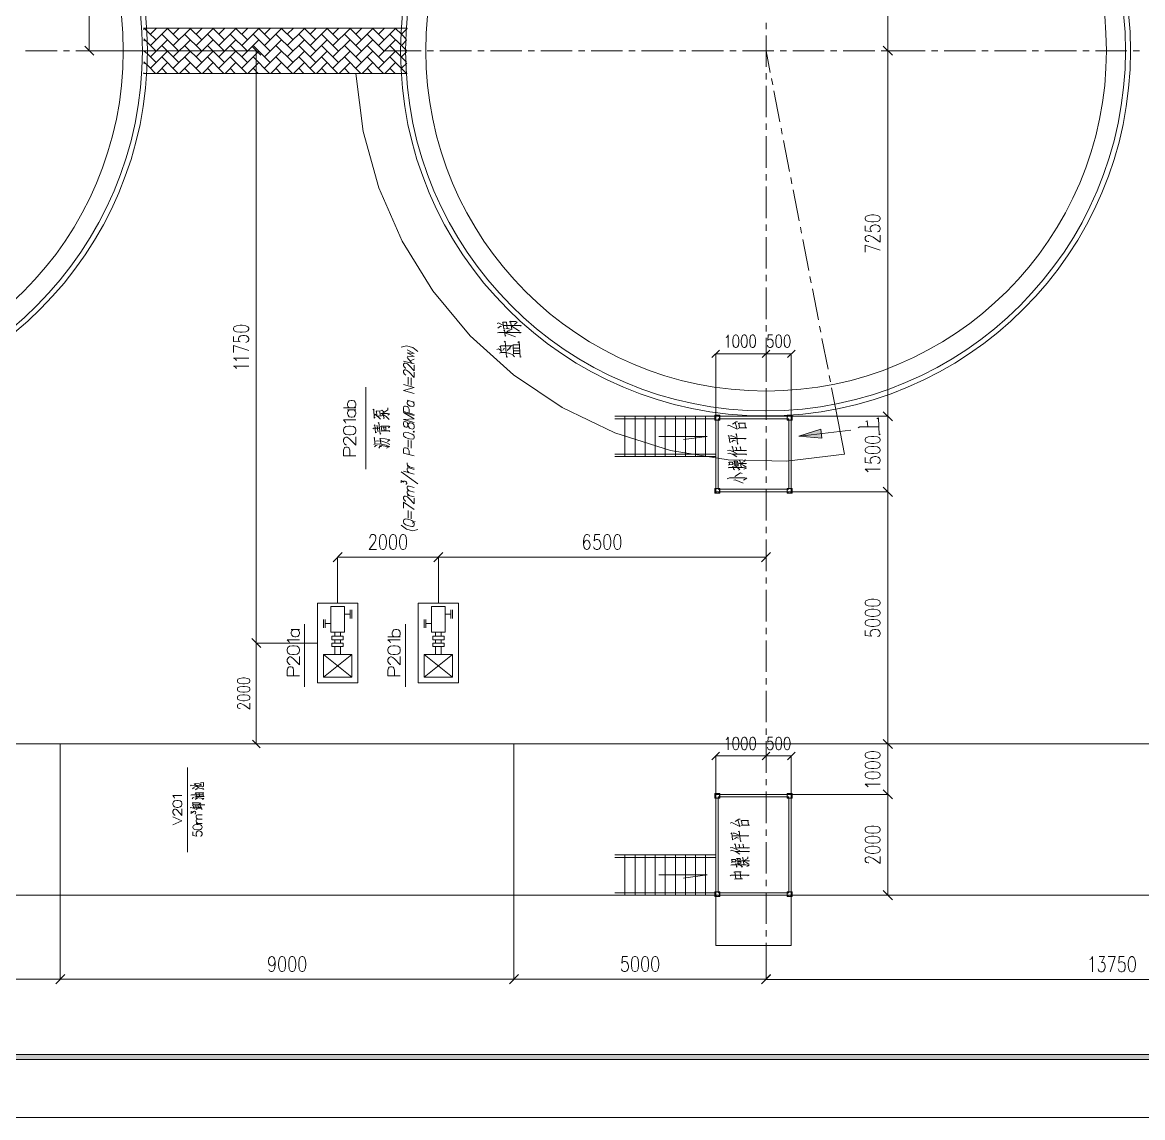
# Model space of a CAD drawing. Header units: millimetres. Extents: x 803 to 707111, y 130 to 2706464.
# Drawn here: x 662062 to 684279, y 2635190 to 2656912 of the extents above; entities that cross this region are included whole.
import ezdxf

# ---------------------------------------------------------------- set-up
doc = ezdxf.new("R2010")
doc.units = ezdxf.units.MM

msp = doc.modelspace()

# ---------------------------------------------------------------- hatches: boundary and pattern name
h = msp.add_hatch(color=0)
h.dxf.hatch_style = 2
h.paths.add_polyline_path([(677462, 2648707), (677899, 2648844), (677919, 2648666)])
h = msp.add_hatch(color=0)
h.dxf.hatch_style = 2
h.paths.add_polyline_path([(609149, 2636340), (609249, 2636440), (705861, 2636440), (705961, 2636340)])

# ---------------------------------------------------------------- linework, layer by layer
at = {"color": 0, "lineweight": 0}
for points in [[(707111, 2635190), (707111, 2706464), (606199, 2706464), (606199, 2635190)], [(678777, 2653015), (678791, 2652985), (678834, 2652965), (678905, 2652955), (678948, 2652955), (679020, 2652965), (679062, 2652985), (679077, 2653015), (679077, 2653035), (679062, 2653065), (679020, 2653085), (678948, 2653095), (678905, 2653095), (678834, 2653085), (678791, 2653065), (678777, 2653035)], [(666250, 2650825), (666264, 2650795), (666307, 2650775), (666378, 2650765), (666421, 2650765), (666493, 2650775), (666536, 2650795), (666550, 2650825), (666550, 2650846), (666536, 2650875), (666493, 2650895), (666421, 2650905), (666378, 2650905), (666307, 2650895), (666264, 2650875), (666250, 2650846)], [(676204, 2650713), (676178, 2650701), (676162, 2650665), (676153, 2650606), (676153, 2650570), (676162, 2650511), (676178, 2650475), (676204, 2650463), (676220, 2650463), (676245, 2650475), (676262, 2650511), (676270, 2650570), (676270, 2650606), (676262, 2650665), (676245, 2650701), (676220, 2650713)], [(676370, 2650713), (676345, 2650701), (676328, 2650665), (676320, 2650606), (676320, 2650570), (676328, 2650511), (676345, 2650475), (676370, 2650463), (676387, 2650463), (676412, 2650475), (676428, 2650511), (676437, 2650570), (676437, 2650606), (676428, 2650665), (676412, 2650701), (676387, 2650713)], [(676537, 2650713), (676512, 2650701), (676495, 2650665), (676487, 2650606), (676487, 2650570), (676495, 2650511), (676512, 2650475), (676537, 2650463), (676553, 2650463), (676578, 2650475), (676595, 2650511), (676603, 2650570), (676603, 2650606), (676595, 2650665), (676578, 2650701), (676553, 2650713)], [(677053, 2650713), (677028, 2650701), (677012, 2650665), (677003, 2650606), (677003, 2650570), (677012, 2650511), (677028, 2650475), (677053, 2650463), (677070, 2650463), (677095, 2650475), (677112, 2650511), (677120, 2650570), (677120, 2650606), (677112, 2650665), (677095, 2650701), (677070, 2650713)], [(677220, 2650713), (677195, 2650701), (677178, 2650665), (677170, 2650606), (677170, 2650570), (677178, 2650511), (677195, 2650475), (677220, 2650463), (677237, 2650463), (677261, 2650475), (677278, 2650511), (677287, 2650570), (677287, 2650606), (677278, 2650665), (677261, 2650701), (677237, 2650713)], [(669793, 2648847), (669814, 2648848), (669824, 2648857), (669835, 2648879), (669835, 2648910), (669824, 2648938), (669814, 2648953), (669793, 2648964), (669762, 2648972), (669742, 2648972), (669721, 2648953), (669701, 2648903), (669690, 2648887), (669670, 2648886), (669650, 2648892), (669629, 2648910), (669619, 2648943), (669619, 2648962), (669629, 2648990), (669650, 2648997), (669670, 2648991), (669690, 2648980), (669701, 2648958), (669721, 2648897), (669742, 2648867), (669762, 2648855)], [(675895, 2649023), (675794, 2649023), (675794, 2649119), (675895, 2649119)], [(675801, 2649070), (675814, 2649102), (675846, 2649115), (675878, 2649102), (675891, 2649070), (675878, 2649038), (675846, 2649025), (675814, 2649038)], [(677228, 2649023), (677329, 2649023), (677329, 2649119), (677228, 2649119)], [(677228, 2649023), (677329, 2649023), (677329, 2649119), (677228, 2649119)], [(677233, 2649070), (677246, 2649102), (677277, 2649115), (677309, 2649102), (677322, 2649070), (677309, 2649038), (677277, 2649025), (677246, 2649038)], [(677233, 2649070), (677246, 2649102), (677277, 2649115), (677309, 2649102), (677322, 2649070), (677309, 2649038), (677277, 2649025), (677246, 2649038)], [(668569, 2648731), (668535, 2648731), (668477, 2648740), (668442, 2648768), (668430, 2648804), (668430, 2648832), (668442, 2648869), (668477, 2648897), (668535, 2648906), (668569, 2648906), (668627, 2648897), (668662, 2648869), (668673, 2648832), (668673, 2648804), (668662, 2648768), (668627, 2648740)], [(669742, 2648651), (669711, 2648659), (669660, 2648679), (669629, 2648706), (669619, 2648733), (669619, 2648752), (669629, 2648774), (669660, 2648784), (669711, 2648777), (669742, 2648768), (669793, 2648748), (669824, 2648722), (669835, 2648694), (669835, 2648676), (669824, 2648654), (669793, 2648643)], [(669824, 2648783), (669832, 2648785), (669835, 2648789), (669832, 2648796), (669824, 2648802), (669817, 2648800), (669814, 2648795), (669817, 2648789)], [(677462, 2648707), (677899, 2648844), (677919, 2648666)], [(678777, 2648621), (678791, 2648591), (678834, 2648570), (678905, 2648561), (678948, 2648561), (679020, 2648570), (679062, 2648591), (679077, 2648621), (679077, 2648640), (679062, 2648671), (679020, 2648691), (678948, 2648701), (678905, 2648701), (678834, 2648691), (678791, 2648671), (678777, 2648640)], [(678777, 2648421), (678791, 2648391), (678834, 2648370), (678905, 2648361), (678948, 2648361), (679020, 2648370), (679062, 2648391), (679077, 2648421), (679077, 2648440), (679062, 2648470), (679020, 2648491), (678948, 2648500), (678905, 2648500), (678834, 2648491), (678791, 2648470), (678777, 2648440)], [(675895, 2647573), (675794, 2647573), (675794, 2647669), (675895, 2647669)], [(675801, 2647620), (675814, 2647652), (675846, 2647665), (675878, 2647652), (675891, 2647620), (675878, 2647589), (675846, 2647575), (675814, 2647589)], [(677228, 2647573), (677329, 2647573), (677329, 2647669), (677228, 2647669)], [(677228, 2647573), (677329, 2647573), (677329, 2647669), (677228, 2647669)], [(677233, 2647620), (677246, 2647652), (677277, 2647665), (677309, 2647652), (677322, 2647620), (677309, 2647589), (677277, 2647575), (677246, 2647589)], [(677233, 2647620), (677246, 2647652), (677277, 2647665), (677309, 2647652), (677322, 2647620), (677309, 2647589), (677277, 2647575), (677246, 2647589)], [(669752, 2646917), (669701, 2646931), (669670, 2646945), (669650, 2646957), (669629, 2646981), (669619, 2647003), (669619, 2647033), (669629, 2647049), (669650, 2647062), (669670, 2647063), (669701, 2647060), (669752, 2647047), (669783, 2647033), (669804, 2647021), (669824, 2646996), (669835, 2646975), (669835, 2646945), (669824, 2646929), (669804, 2646916), (669783, 2646915)], [(669203, 2646755), (669173, 2646741), (669153, 2646698), (669143, 2646627), (669143, 2646584), (669153, 2646512), (669173, 2646470), (669203, 2646455), (669223, 2646455), (669252, 2646470), (669273, 2646512), (669282, 2646584), (669282, 2646627), (669273, 2646698), (669252, 2646741), (669223, 2646755)], [(669403, 2646755), (669373, 2646741), (669352, 2646698), (669343, 2646627), (669343, 2646584), (669352, 2646512), (669373, 2646470), (669403, 2646455), (669422, 2646455), (669452, 2646470), (669473, 2646512), (669483, 2646584), (669483, 2646627), (669473, 2646698), (669452, 2646741), (669422, 2646755)], [(669603, 2646755), (669573, 2646741), (669553, 2646698), (669543, 2646627), (669543, 2646584), (669553, 2646512), (669573, 2646470), (669603, 2646455), (669623, 2646455), (669653, 2646470), (669673, 2646512), (669683, 2646584), (669683, 2646627), (669673, 2646698), (669653, 2646741), (669623, 2646755)], [(673652, 2646755), (673622, 2646741), (673602, 2646698), (673592, 2646627), (673592, 2646584), (673602, 2646512), (673622, 2646470), (673652, 2646455), (673672, 2646455), (673702, 2646470), (673722, 2646512), (673732, 2646584), (673732, 2646627), (673722, 2646698), (673702, 2646741), (673672, 2646755)], [(673852, 2646755), (673822, 2646741), (673802, 2646698), (673792, 2646627), (673792, 2646584), (673802, 2646512), (673822, 2646470), (673852, 2646455), (673872, 2646455), (673902, 2646470), (673922, 2646512), (673932, 2646584), (673932, 2646627), (673922, 2646698), (673902, 2646741), (673872, 2646755)], [(678777, 2645391), (678791, 2645361), (678834, 2645341), (678905, 2645331), (678948, 2645331), (679020, 2645341), (679062, 2645361), (679077, 2645391), (679077, 2645411), (679062, 2645441), (679020, 2645461), (678948, 2645471), (678905, 2645471), (678834, 2645461), (678791, 2645441), (678777, 2645411)], [(678777, 2645191), (678791, 2645161), (678834, 2645141), (678905, 2645131), (678948, 2645131), (679020, 2645141), (679062, 2645161), (679077, 2645191), (679077, 2645211), (679062, 2645241), (679020, 2645261), (678948, 2645271), (678905, 2645271), (678834, 2645261), (678791, 2645241), (678777, 2645211)], [(678777, 2644991), (678791, 2644961), (678834, 2644941), (678905, 2644931), (678948, 2644931), (679020, 2644941), (679062, 2644961), (679077, 2644991), (679077, 2645011), (679062, 2645041), (679020, 2645061), (678948, 2645071), (678905, 2645071), (678834, 2645061), (678791, 2645041), (678777, 2645011)], [(667453, 2644372), (667418, 2644372), (667360, 2644381), (667325, 2644409), (667314, 2644446), (667314, 2644474), (667325, 2644511), (667360, 2644538), (667418, 2644548), (667453, 2644548), (667510, 2644538), (667545, 2644511), (667557, 2644474), (667557, 2644446), (667545, 2644409), (667510, 2644381)], [(669452, 2644372), (669418, 2644372), (669360, 2644381), (669325, 2644409), (669313, 2644446), (669313, 2644474), (669325, 2644511), (669360, 2644538), (669418, 2644548), (669452, 2644548), (669510, 2644538), (669545, 2644511), (669556, 2644474), (669556, 2644446), (669545, 2644409), (669510, 2644381)], [(666325, 2643843), (666337, 2643818), (666372, 2643801), (666432, 2643793), (666468, 2643793), (666527, 2643801), (666563, 2643818), (666575, 2643843), (666575, 2643859), (666563, 2643884), (666527, 2643901), (666468, 2643909), (666432, 2643909), (666372, 2643901), (666337, 2643884), (666325, 2643859)], [(666325, 2643676), (666337, 2643651), (666372, 2643634), (666432, 2643626), (666468, 2643626), (666527, 2643634), (666563, 2643651), (666575, 2643676), (666575, 2643693), (666563, 2643718), (666527, 2643734), (666468, 2643742), (666432, 2643742), (666372, 2643734), (666337, 2643718), (666325, 2643693)], [(666325, 2643509), (666337, 2643484), (666372, 2643468), (666432, 2643459), (666468, 2643459), (666527, 2643468), (666563, 2643484), (666575, 2643509), (666575, 2643526), (666563, 2643551), (666527, 2643568), (666468, 2643576), (666432, 2643576), (666372, 2643568), (666337, 2643551), (666325, 2643526)], [(662813, 2639601), (662813, 2642601), (671812, 2642601), (671812, 2639601)], [(676204, 2642737), (676178, 2642725), (676162, 2642690), (676153, 2642630), (676153, 2642594), (676162, 2642535), (676178, 2642499), (676204, 2642487), (676220, 2642487), (676245, 2642499), (676262, 2642535), (676270, 2642594), (676270, 2642630), (676262, 2642690), (676245, 2642725), (676220, 2642737)], [(676370, 2642737), (676345, 2642725), (676328, 2642690), (676320, 2642630), (676320, 2642594), (676328, 2642535), (676345, 2642499), (676370, 2642487), (676387, 2642487), (676412, 2642499), (676428, 2642535), (676437, 2642594), (676437, 2642630), (676428, 2642690), (676412, 2642725), (676387, 2642737)], [(676537, 2642737), (676512, 2642725), (676495, 2642690), (676487, 2642630), (676487, 2642594), (676495, 2642535), (676512, 2642499), (676537, 2642487), (676553, 2642487), (676578, 2642499), (676595, 2642535), (676603, 2642594), (676603, 2642630), (676595, 2642690), (676578, 2642725), (676553, 2642737)], [(677053, 2642737), (677028, 2642725), (677012, 2642690), (677003, 2642630), (677003, 2642594), (677012, 2642535), (677028, 2642499), (677053, 2642487), (677070, 2642487), (677095, 2642499), (677112, 2642535), (677120, 2642594), (677120, 2642630), (677112, 2642690), (677095, 2642725), (677070, 2642737)], [(677220, 2642737), (677195, 2642725), (677178, 2642690), (677170, 2642630), (677170, 2642594), (677178, 2642535), (677195, 2642499), (677220, 2642487), (677237, 2642487), (677261, 2642499), (677278, 2642535), (677287, 2642594), (677287, 2642630), (677278, 2642690), (677261, 2642725), (677237, 2642737)], [(678777, 2642371), (678791, 2642341), (678834, 2642321), (678905, 2642311), (678948, 2642311), (679020, 2642321), (679062, 2642341), (679077, 2642371), (679077, 2642391), (679062, 2642421), (679020, 2642441), (678948, 2642451), (678905, 2642451), (678834, 2642441), (678791, 2642421), (678777, 2642391)], [(678777, 2642171), (678791, 2642141), (678834, 2642121), (678905, 2642111), (678948, 2642111), (679020, 2642121), (679062, 2642141), (679077, 2642171), (679077, 2642191), (679062, 2642221), (679020, 2642241), (678948, 2642251), (678905, 2642251), (678834, 2642241), (678791, 2642221), (678777, 2642191)], [(678777, 2641971), (678791, 2641941), (678834, 2641921), (678905, 2641911), (678948, 2641911), (679020, 2641921), (679062, 2641941), (679077, 2641971), (679077, 2641991), (679062, 2642021), (679020, 2642041), (678948, 2642051), (678905, 2642051), (678834, 2642041), (678791, 2642021), (678777, 2641991)], [(665150, 2641343), (665124, 2641343), (665081, 2641351), (665056, 2641373), (665047, 2641402), (665047, 2641424), (665056, 2641453), (665081, 2641475), (665124, 2641482), (665150, 2641482), (665193, 2641475), (665218, 2641453), (665227, 2641424), (665227, 2641402), (665218, 2641373), (665193, 2641351)], [(665489, 2641620), (665499, 2641629)], [(675895, 2641523), (675794, 2641523), (675794, 2641619), (675895, 2641619)], [(675895, 2641523), (675794, 2641523), (675794, 2641619), (675895, 2641619)], [(675801, 2641571), (675814, 2641603), (675846, 2641616), (675878, 2641603), (675891, 2641571), (675878, 2641539), (675846, 2641526), (675814, 2641539)], [(675801, 2641571), (675814, 2641603), (675846, 2641616), (675878, 2641603), (675891, 2641571), (675878, 2641539), (675846, 2641526), (675814, 2641539)], [(677228, 2641523), (677329, 2641523), (677329, 2641619), (677228, 2641619)], [(677233, 2641571), (677246, 2641603), (677277, 2641616), (677309, 2641603), (677322, 2641571), (677309, 2641539), (677277, 2641526), (677246, 2641539)], [(665548, 2640897), (665523, 2640897), (665480, 2640903), (665454, 2640920), (665445, 2640942), (665445, 2640959), (665454, 2640981), (665480, 2640998), (665523, 2641003), (665548, 2641003), (665591, 2640998), (665617, 2640981), (665625, 2640959), (665625, 2640942), (665617, 2640920), (665591, 2640903)], [(678777, 2640891), (678791, 2640861), (678834, 2640841), (678905, 2640831), (678948, 2640831), (679020, 2640841), (679062, 2640861), (679077, 2640891), (679077, 2640911), (679062, 2640941), (679020, 2640961), (678948, 2640971), (678905, 2640971), (678834, 2640961), (678791, 2640941), (678777, 2640911)], [(678777, 2640691), (678791, 2640661), (678834, 2640641), (678905, 2640631), (678948, 2640631), (679020, 2640641), (679062, 2640661), (679077, 2640691), (679077, 2640711), (679062, 2640741), (679020, 2640761), (678948, 2640771), (678905, 2640771), (678834, 2640761), (678791, 2640741), (678777, 2640711)], [(678777, 2640491), (678791, 2640461), (678834, 2640441), (678905, 2640431), (678948, 2640431), (679020, 2640441), (679062, 2640461), (679077, 2640491), (679077, 2640511), (679062, 2640541), (679020, 2640561), (678948, 2640571), (678905, 2640571), (678834, 2640561), (678791, 2640541), (678777, 2640511)], [(675895, 2639574), (675794, 2639574), (675794, 2639670), (675895, 2639670)], [(675895, 2639574), (675794, 2639574), (675794, 2639670), (675895, 2639670)], [(675801, 2639621), (675814, 2639653), (675846, 2639666), (675878, 2639653), (675891, 2639621), (675878, 2639589), (675846, 2639576), (675814, 2639589)], [(675801, 2639621), (675814, 2639653), (675846, 2639666), (675878, 2639653), (675891, 2639621), (675878, 2639589), (675846, 2639576), (675814, 2639589)], [(677228, 2639574), (677329, 2639574), (677329, 2639670), (677228, 2639670)], [(677233, 2639621), (677246, 2639653), (677277, 2639666), (677309, 2639653), (677322, 2639621), (677309, 2639589), (677277, 2639576), (677246, 2639589)], [(667202, 2638385), (667173, 2638371), (667153, 2638328), (667143, 2638256), (667143, 2638213), (667153, 2638142), (667173, 2638099), (667202, 2638085), (667222, 2638085), (667253, 2638099), (667272, 2638142), (667283, 2638213), (667283, 2638256), (667272, 2638328), (667253, 2638371), (667222, 2638385)], [(667402, 2638385), (667372, 2638371), (667353, 2638328), (667343, 2638256), (667343, 2638213), (667353, 2638142), (667372, 2638099), (667402, 2638085), (667423, 2638085), (667453, 2638099), (667472, 2638142), (667483, 2638213), (667483, 2638256), (667472, 2638328), (667453, 2638371), (667423, 2638385)], [(667602, 2638385), (667572, 2638371), (667553, 2638328), (667542, 2638256), (667542, 2638213), (667553, 2638142), (667572, 2638099), (667602, 2638085), (667623, 2638085), (667652, 2638099), (667672, 2638142), (667682, 2638213), (667682, 2638256), (667672, 2638328), (667652, 2638371), (667623, 2638385)], [(674202, 2638385), (674172, 2638371), (674152, 2638328), (674142, 2638256), (674142, 2638213), (674152, 2638142), (674172, 2638099), (674202, 2638085), (674222, 2638085), (674252, 2638099), (674272, 2638142), (674282, 2638213), (674282, 2638256), (674272, 2638328), (674252, 2638371), (674222, 2638385)], [(674402, 2638385), (674372, 2638371), (674352, 2638328), (674342, 2638256), (674342, 2638213), (674352, 2638142), (674372, 2638099), (674402, 2638085), (674422, 2638085), (674452, 2638099), (674472, 2638142), (674482, 2638213), (674482, 2638256), (674472, 2638328), (674452, 2638371), (674422, 2638385)], [(674602, 2638385), (674572, 2638371), (674552, 2638328), (674542, 2638256), (674542, 2638213), (674552, 2638142), (674572, 2638099), (674602, 2638085), (674622, 2638085), (674652, 2638099), (674672, 2638142), (674682, 2638213), (674682, 2638256), (674672, 2638328), (674652, 2638371), (674622, 2638385)], [(684056, 2638382), (684026, 2638368), (684006, 2638325), (683996, 2638254), (683996, 2638211), (684006, 2638140), (684026, 2638097), (684056, 2638082), (684076, 2638082), (684106, 2638097), (684126, 2638140), (684136, 2638211), (684136, 2638254), (684126, 2638325), (684106, 2638368), (684076, 2638382)], [(609149, 2636340), (609249, 2636440), (705861, 2636440), (705961, 2636340)]]:
    msp.add_lwpolyline(points, close=True, dxfattribs=at)
for points in [[(679227, 2656350), (679227, 2670099)], [(663386, 2656350), (663386, 2668599)], [(669691, 2656800), (664463, 2656800)], [(664464, 2656769), (664488, 2656792)], [(664566, 2656714), (664480, 2656800)], [(664600, 2656679), (664721, 2656800)], [(664600, 2656453), (664940, 2656792)], [(664714, 2656792), (664707, 2656800)], [(665166, 2656566), (664933, 2656800)], [(665053, 2656679), (665174, 2656800)], [(665053, 2656453), (665393, 2656792)], [(665166, 2656792), (665159, 2656800)], [(665619, 2656566), (665385, 2656800)], [(665506, 2656679), (665626, 2656800)], [(665506, 2656453), (665845, 2656792)], [(665619, 2656792), (665612, 2656800)], [(666071, 2656566), (665837, 2656800)], [(665958, 2656679), (666079, 2656800)], [(665958, 2656453), (666298, 2656792)], [(666071, 2656792), (666064, 2656800)], [(666524, 2656566), (666290, 2656800)], [(666411, 2656679), (666531, 2656800)], [(666411, 2656453), (666750, 2656792)], [(666524, 2656792), (666516, 2656800)], [(666976, 2656566), (666742, 2656800)], [(666863, 2656679), (666984, 2656800)], [(666863, 2656453), (667203, 2656792)], [(666976, 2656792), (666969, 2656800)], [(667429, 2656566), (667195, 2656800)], [(667316, 2656679), (667436, 2656800)], [(667316, 2656453), (667655, 2656792)], [(667429, 2656792), (667421, 2656800)], [(667882, 2656566), (667648, 2656800)], [(667768, 2656679), (667889, 2656800)], [(667768, 2656453), (668107, 2656792)], [(667882, 2656792), (667874, 2656800)], [(668334, 2656566), (668100, 2656800)], [(668221, 2656679), (668341, 2656800)], [(668221, 2656453), (668560, 2656792)], [(668334, 2656792), (668326, 2656800)], [(668786, 2656566), (668553, 2656800)], [(668673, 2656679), (668794, 2656800)], [(668673, 2656453), (669012, 2656792)], [(668786, 2656792), (668779, 2656800)], [(669239, 2656566), (669005, 2656800)], [(669126, 2656679), (669246, 2656800)], [(669126, 2656453), (669465, 2656792)], [(669239, 2656792), (669231, 2656800)], [(669586, 2656671), (669458, 2656800)], [(669587, 2656688), (669690, 2656792)], [(669690, 2656793), (669684, 2656800)], [(676811, 2656779), (676811, 2656904)], [(664573, 2656481), (664470, 2656584)], [(664471, 2656549), (664488, 2656566)], [(664714, 2656566), (664566, 2656714)], [(664600, 2656227), (664940, 2656566)], [(665166, 2656340), (664827, 2656679)], [(665053, 2656227), (665393, 2656566)], [(665619, 2656340), (665279, 2656679)], [(665506, 2656227), (665845, 2656566)], [(666071, 2656340), (665732, 2656679)], [(665958, 2656227), (666298, 2656566)], [(666524, 2656340), (666184, 2656679)], [(666411, 2656227), (666750, 2656566)], [(666976, 2656340), (666637, 2656679)], [(666863, 2656227), (667203, 2656566)], [(667429, 2656340), (667089, 2656679)], [(667316, 2656227), (667655, 2656566)], [(667882, 2656340), (667542, 2656679)], [(667768, 2656227), (668107, 2656566)], [(668334, 2656340), (667994, 2656679)], [(668221, 2656227), (668560, 2656566)], [(668786, 2656340), (668447, 2656679)], [(668673, 2656227), (669012, 2656566)], [(669239, 2656340), (668900, 2656679)], [(669126, 2656227), (669465, 2656566)], [(669580, 2656452), (669352, 2656679)], [(669578, 2656679), (669587, 2656688)], [(669580, 2656455), (669683, 2656558)], [(669683, 2656574), (669586, 2656671)], [(676811, 2656029), (676811, 2656654)], [(662124, 2656350), (662750, 2656350)], [(662875, 2656350), (662999, 2656350)], [(663124, 2656350), (663750, 2656350)], [(663297, 2656440), (663476, 2656260)], [(663361, 2656350), (666702, 2656350)], [(663483, 2656350), (663384, 2656350)], [(663874, 2656350), (663999, 2656350)], [(664124, 2656350), (664846, 2656350)], [(664476, 2656329), (664488, 2656340)], [(664574, 2656254), (664478, 2656350)], [(664714, 2656340), (664573, 2656481)], [(664600, 2656001), (664940, 2656340)], [(665166, 2656114), (664827, 2656453)], [(665053, 2656001), (665393, 2656340)], [(665619, 2656114), (665279, 2656453)], [(665506, 2656001), (665845, 2656340)], [(666071, 2656114), (665732, 2656453)], [(665958, 2656001), (666298, 2656340)], [(666524, 2656114), (666184, 2656453)], [(666411, 2656001), (666750, 2656340)], [(666790, 2656260), (666610, 2656440)], [(666976, 2656114), (666637, 2656453)], [(666700, 2644601), (666700, 2656350)], [(666863, 2656001), (667203, 2656340)], [(667429, 2656114), (667089, 2656453)], [(667316, 2656001), (667655, 2656340)], [(667882, 2656114), (667542, 2656453)], [(667768, 2656001), (668107, 2656340)], [(668334, 2656114), (667994, 2656453)], [(668221, 2656001), (668560, 2656340)], [(668786, 2656114), (668447, 2656453)], [(668673, 2656001), (669012, 2656340)], [(669239, 2656114), (668900, 2656453)], [(669126, 2656001), (669465, 2656340)], [(669214, 2656350), (669968, 2656350)], [(669580, 2656225), (669352, 2656453)], [(669578, 2656453), (669580, 2656455)], [(669677, 2656354), (669580, 2656452)], [(669580, 2656229), (669677, 2656326)], [(670093, 2656350), (670218, 2656350)], [(670343, 2656350), (670968, 2656350)], [(671093, 2656350), (671218, 2656350)], [(671343, 2656350), (671968, 2656350)], [(672093, 2656350), (672217, 2656350)], [(672343, 2656350), (672968, 2656350)], [(673092, 2656350), (673217, 2656350)], [(673342, 2656350), (673967, 2656350)], [(674092, 2656350), (674217, 2656350)], [(674342, 2656350), (674967, 2656350)], [(675092, 2656350), (675217, 2656350)], [(675342, 2656350), (675967, 2656350)], [(676092, 2656350), (676217, 2656350)], [(676342, 2656350), (676967, 2656350)], [(676811, 2656350), (676895, 2655920)], [(677092, 2656350), (677217, 2656350)], [(677342, 2656350), (677967, 2656350)], [(678092, 2656350), (678217, 2656350)], [(678342, 2656350), (678967, 2656350)], [(679092, 2656350), (679217, 2656350)], [(679317, 2656260), (679136, 2656440)], [(679136, 2656440), (679317, 2656260)], [(679576, 2656350), (679224, 2656350)], [(679576, 2656350), (679224, 2656350)], [(679227, 2649101), (679227, 2656350)], [(679342, 2656350), (679967, 2656350)], [(680092, 2656350), (680217, 2656350)], [(680342, 2656350), (680967, 2656350)], [(681092, 2656350), (681217, 2656350)], [(681342, 2656350), (681967, 2656350)], [(682092, 2656350), (682217, 2656350)], [(682342, 2656350), (682967, 2656350)], [(683092, 2656350), (683217, 2656350)], [(683342, 2656350), (683966, 2656350)], [(684091, 2656350), (684217, 2656350)], [(664469, 2656095), (664488, 2656114)], [(664567, 2656034), (664470, 2656131)], [(664714, 2656114), (664574, 2656254)], [(664726, 2655900), (664940, 2656114)], [(665154, 2655900), (664827, 2656227)], [(665179, 2655900), (665393, 2656114)], [(665606, 2655900), (665279, 2656227)], [(665631, 2655900), (665845, 2656114)], [(666059, 2655900), (665732, 2656227)], [(666084, 2655900), (666298, 2656114)], [(666511, 2655900), (666184, 2656227)], [(666536, 2655900), (666750, 2656114)], [(666964, 2655900), (666637, 2656227)], [(666989, 2655900), (667203, 2656114)], [(667416, 2655900), (667089, 2656227)], [(667441, 2655900), (667655, 2656114)], [(667869, 2655900), (667542, 2656227)], [(667894, 2655900), (668107, 2656114)], [(668321, 2655900), (667994, 2656227)], [(668347, 2655900), (668560, 2656114)], [(668774, 2655900), (668447, 2656227)], [(668799, 2655900), (669012, 2656114)], [(669226, 2655900), (668900, 2656227)], [(669251, 2655900), (669465, 2656114)], [(669588, 2655991), (669352, 2656227)], [(669578, 2656227), (669580, 2656229)], [(669683, 2656121), (669580, 2656225)], [(669587, 2656009), (669684, 2656106)], [(664475, 2655900), (664463, 2655912)], [(669691, 2655900), (664463, 2655900)], [(664701, 2655900), (664567, 2656034)], [(664928, 2655900), (664827, 2656001)], [(665380, 2655900), (665279, 2656001)], [(665833, 2655900), (665732, 2656001)], [(666285, 2655900), (666184, 2656001)], [(666738, 2655900), (666637, 2656001)], [(667190, 2655900), (667089, 2656001)], [(667642, 2655900), (667542, 2656001)], [(668095, 2655900), (667994, 2656001)], [(668547, 2655900), (668447, 2656001)], [(668675, 2655900), (668821, 2654750), (669128, 2653633), (669591, 2652572), (670200, 2651586), (670943, 2650696), (671804, 2649921), (672766, 2649276), (673810, 2648774), (674915, 2648424), (676058, 2648236), (677216, 2648211), (678367, 2648350)], [(669000, 2655900), (668900, 2656001)], [(669452, 2655900), (669352, 2656001)], [(669578, 2656001), (669587, 2656009)], [(669679, 2655900), (669588, 2655991)], [(676811, 2655779), (676811, 2655904)], [(676811, 2655029), (676811, 2655654)], [(676919, 2655798), (676943, 2655675)], [(676967, 2655552), (677086, 2654939)], [(676811, 2654779), (676811, 2654904)], [(677110, 2654816), (677133, 2654693)], [(676811, 2654029), (676811, 2654654)], [(677158, 2654571), (677277, 2653957)], [(676811, 2653779), (676811, 2653904)], [(676811, 2653029), (676811, 2653654)], [(677300, 2653835), (677325, 2653712)], [(677348, 2653589), (677467, 2652976)], [(676811, 2652779), (676811, 2652904)], [(677492, 2652853), (677515, 2652730)], [(678777, 2652875), (678777, 2652775), (678905, 2652765), (678891, 2652775), (678877, 2652805), (678877, 2652835), (678891, 2652865), (678920, 2652885), (678962, 2652895), (678991, 2652895), (679034, 2652885), (679062, 2652865), (679077, 2652835), (679077, 2652805), (679062, 2652775), (679048, 2652765), (679020, 2652755)], [(676811, 2652029), (676811, 2652654)], [(677539, 2652608), (677658, 2651994)], [(678848, 2652565), (678834, 2652565), (678805, 2652575), (678791, 2652585), (678777, 2652605), (678777, 2652645), (678791, 2652665), (678805, 2652675), (678834, 2652685), (678862, 2652685), (678891, 2652675), (678934, 2652655), (679077, 2652555), (679077, 2652695)], [(678777, 2652355), (678777, 2652495), (679077, 2652395)], [(676811, 2651779), (676811, 2651904)], [(677682, 2651872), (677706, 2651749)], [(676811, 2651029), (676811, 2651654)], [(677730, 2651626), (677849, 2651013)], [(671624, 2650841), (671608, 2650831), (671588, 2650965), (671581, 2650955), (671592, 2650965), (671663, 2650965), (671675, 2650844)], [(671679, 2650844), (671766, 2650824), (671742, 2650985), (671722, 2650965), (671738, 2650978), (671848, 2650978), (671876, 2650965), (671825, 2650918)], [(671502, 2650955), (671478, 2650938)], [(671514, 2650764), (671482, 2650754)], [(671541, 2650888), (671494, 2650848)], [(671502, 2650955), (671592, 2650908)], [(671514, 2650764), (671951, 2650764), (671931, 2650747)], [(671541, 2650888), (671561, 2650878)], [(671951, 2650898), (671604, 2650901)], [(671652, 2650704), (671640, 2650687), (671624, 2650814), (671608, 2650797)], [(671632, 2650757), (671841, 2650674)], [(671679, 2650844), (671652, 2650831)], [(671667, 2650771), (671699, 2650797), (671734, 2650797)], [(671758, 2650891), (671923, 2650788)], [(671951, 2650898), (671943, 2650888)], [(676811, 2650779), (676811, 2650904)], [(677873, 2650890), (677897, 2650767)], [(666250, 2650685), (666250, 2650585), (666378, 2650576), (666364, 2650585), (666350, 2650615), (666350, 2650645), (666364, 2650676), (666393, 2650695), (666435, 2650705), (666464, 2650705), (666507, 2650695), (666536, 2650676), (666550, 2650645), (666550, 2650615), (666536, 2650585), (666521, 2650576), (666493, 2650565)], [(671691, 2650282), (671663, 2650272), (671636, 2650590), (671620, 2650577)], [(671935, 2650269), (671915, 2650583), (671888, 2650566)], [(676020, 2650665), (676037, 2650677), (676062, 2650713), (676062, 2650463)], [(676811, 2650029), (676811, 2650655)], [(676937, 2650713), (676854, 2650713), (676845, 2650606), (676854, 2650618), (676878, 2650630), (676903, 2650630), (676928, 2650618), (676945, 2650594), (676953, 2650558), (676953, 2650534), (676945, 2650499), (676928, 2650475), (676903, 2650463), (676878, 2650463), (676854, 2650475), (676845, 2650487), (676837, 2650511)], [(677920, 2650645), (678040, 2650031)], [(666250, 2650366), (666250, 2650506), (666550, 2650405)], [(669906, 2650384), (669807, 2650461), (669677, 2650496), (669577, 2650472)], [(669690, 2650294), (669835, 2650286), (669690, 2650356), (669835, 2650348), (669690, 2650417)], [(671502, 2650436), (671474, 2650423)], [(671502, 2650436), (671561, 2650399)], [(671541, 2650493), (671525, 2650486), (671549, 2650497), (671758, 2650497), (671726, 2650453)], [(671549, 2650363), (671525, 2650352)], [(671541, 2650493), (671557, 2650366)], [(671549, 2650363), (671644, 2650363), (671730, 2650346), (671786, 2650319), (671821, 2650282)], [(671608, 2650443), (671588, 2650406)], [(671608, 2650443), (671632, 2650439)], [(671710, 2650439), (671675, 2650406)], [(671710, 2650439), (671734, 2650436)], [(671805, 2650339), (671793, 2650513), (671762, 2650503), (671797, 2650516), (671923, 2650520)], [(671821, 2650342), (671797, 2650336)], [(671915, 2650453), (671805, 2650453)], [(671809, 2650399), (671919, 2650399)], [(671821, 2650342), (671931, 2650346)], [(675887, 2650413), (675737, 2650263)], [(675812, 2648908), (675812, 2650340)], [(676811, 2650338), (675812, 2650338)], [(676887, 2650413), (676737, 2650263)], [(676737, 2650263), (676887, 2650413)], [(676811, 2649835), (676811, 2650340)], [(676811, 2649835), (676811, 2650340)], [(677312, 2650338), (676811, 2650338)], [(677237, 2650263), (677387, 2650413)], [(677312, 2648921), (677312, 2650340)], [(666307, 2650205), (666293, 2650226), (666250, 2650255), (666550, 2650255)], [(666307, 2650045), (666293, 2650065), (666250, 2650096), (666550, 2650096)], [(669835, 2650138), (669619, 2650196)], [(669670, 2650053), (669660, 2650055), (669639, 2650073), (669619, 2650103), (669619, 2650134), (669639, 2650153), (669660, 2650154), (669680, 2650148), (669701, 2650137), (669732, 2650110), (669835, 2650002), (669835, 2650113)], [(669793, 2650149), (669690, 2650263)], [(669752, 2650197), (669835, 2650231)], [(671935, 2650269), (671955, 2650282)], [(669670, 2649917), (669660, 2649919), (669639, 2649938), (669619, 2649968), (669619, 2649998), (669639, 2650018), (669660, 2650018), (669680, 2650013), (669701, 2650001), (669732, 2649974), (669835, 2649867), (669835, 2649977)], [(669711, 2649875), (669711, 2649727)], [(669773, 2649710), (669773, 2649859)], [(676811, 2649780), (676811, 2649904)], [(678064, 2649908), (678087, 2649786)], [(668872, 2648053), (668872, 2649676)], [(669835, 2649552), (669619, 2649609), (669835, 2649669), (669619, 2649727)], [(676811, 2649029), (676811, 2649655)], [(678112, 2649663), (678195, 2649234)], [(668546, 2649267), (668523, 2649286), (668511, 2649314), (668511, 2649351), (668523, 2649378), (668546, 2649406), (668581, 2649415), (668604, 2649415), (668639, 2649406), (668662, 2649378), (668673, 2649351), (668673, 2649314), (668662, 2649286), (668639, 2649267)], [(669690, 2649418), (669835, 2649379)], [(668673, 2649267), (668430, 2649267)], [(668546, 2649230), (668523, 2649202), (668511, 2649175), (668511, 2649147), (668523, 2649119), (668546, 2649092), (668581, 2649082), (668604, 2649082), (668639, 2649092), (668662, 2649119), (668673, 2649147), (668673, 2649175), (668662, 2649202), (668639, 2649230)], [(668511, 2649230), (668673, 2649230)], [(669041, 2649059), (669029, 2649242), (669015, 2649229)], [(669086, 2649206), (669078, 2649195)], [(669078, 2649195), (669086, 2649204)], [(669086, 2649206), (669157, 2649204)], [(669086, 2649204), (669092, 2649111)], [(669160, 2649108), (669154, 2649206)], [(669168, 2649215), (669188, 2649222), (669234, 2649183), (669208, 2649161), (669310, 2649227), (669310, 2649265)], [(669835, 2649138), (669619, 2649196), (669619, 2649270), (669629, 2649292), (669639, 2649302), (669660, 2649303), (669690, 2649294), (669711, 2649282), (669721, 2649267), (669732, 2649240), (669732, 2649166)], [(669721, 2649409), (669701, 2649396), (669690, 2649381), (669690, 2649362), (669701, 2649341), (669721, 2649317), (669752, 2649303), (669773, 2649297), (669804, 2649295), (669824, 2649308), (669835, 2649324), (669835, 2649342), (669824, 2649363), (669804, 2649387)], [(678195, 2649234), (678367, 2648350)], [(679317, 2649011), (679136, 2649190)], [(679136, 2649190), (679317, 2649011)], [(668477, 2648962), (668465, 2648990), (668430, 2649027), (668673, 2649027)], [(669041, 2649059), (669061, 2649077)], [(669043, 2649122), (669061, 2649140), (669165, 2649043)], [(669182, 2649106), (669106, 2649104)], [(669171, 2648757), (669160, 2648746), (669134, 2648974), (669117, 2648963)], [(669179, 2649158), (669163, 2649147)], [(669179, 2649158), (669304, 2649156), (669344, 2649151), (669307, 2649122)], [(669239, 2649070), (669208, 2649133), (669191, 2649117), (669216, 2649135), (669276, 2649093), (669338, 2649036)], [(669239, 2649070), (669225, 2649054)], [(669835, 2648978), (669619, 2649036), (669835, 2649046), (669619, 2649172), (669835, 2649114)], [(675813, 2649101), (673813, 2649101)], [(675813, 2649050), (673813, 2649050)], [(674013, 2648300), (674013, 2649101)], [(674213, 2648300), (674213, 2649101)], [(674413, 2648300), (674413, 2649101)], [(674613, 2648300), (674613, 2649101)], [(674813, 2648300), (674813, 2649101)], [(675013, 2648300), (675013, 2649101)], [(675213, 2648300), (675213, 2649101)], [(675413, 2648300), (675413, 2649101)], [(675613, 2648300), (675613, 2649101)], [(677312, 2649101), (675812, 2649101)], [(675812, 2647601), (675812, 2649101)], [(677261, 2649050), (675862, 2649050)], [(675862, 2647651), (675862, 2649050)], [(676075, 2648922), (676236, 2648844), (676198, 2648977)], [(676217, 2648987), (676145, 2648944)], [(676217, 2648987), (676242, 2648987)], [(677150, 2649101), (679229, 2649101)], [(677150, 2649101), (679229, 2649101)], [(677261, 2647651), (677261, 2649050)], [(677312, 2647601), (677312, 2649101)], [(678819, 2649010), (678791, 2648993)], [(678819, 2649010), (678830, 2648889)], [(679055, 2648732), (679039, 2649066), (679008, 2649050)], [(679227, 2647601), (679227, 2649101)], [(669029, 2648861), (669012, 2648848)], [(669029, 2648861), (669146, 2648861)], [(669083, 2648786), (669066, 2648773), (669049, 2648927), (669038, 2648918)], [(669117, 2648807), (669109, 2648798), (669097, 2648916), (669092, 2648907)], [(669179, 2648905), (669165, 2648895), (669182, 2648905), (669333, 2648905), (669352, 2648898), (669321, 2648871)], [(669194, 2648809), (669177, 2648802)], [(669179, 2648905), (669191, 2648809)], [(669194, 2648809), (669349, 2648809), (669335, 2648800)], [(669228, 2648884), (669213, 2648877)], [(669228, 2648884), (669236, 2648814)], [(669273, 2648809), (669267, 2648886), (669253, 2648880)], [(676075, 2648922), (676047, 2648907)], [(676245, 2648549), (676223, 2648754), (676204, 2648746)], [(676283, 2648872), (676270, 2648962), (676258, 2648958), (676273, 2648962), (676406, 2648965), (676393, 2648965), (676406, 2648870)], [(676286, 2648870), (676258, 2648858)], [(676286, 2648870), (676428, 2648870)], [(676811, 2648780), (676811, 2648905)], [(678495, 2648821), (677480, 2648705)], [(678673, 2648892), (678641, 2648872)], [(678673, 2648892), (679055, 2648889)], [(668488, 2648536), (668477, 2648536), (668453, 2648555), (668430, 2648592), (668430, 2648638), (668453, 2648675), (668477, 2648684), (668500, 2648684), (668523, 2648675), (668558, 2648647), (668673, 2648527), (668673, 2648693)], [(669029, 2648542), (669058, 2648553), (669179, 2648546), (669279, 2648528), (669347, 2648494)], [(669055, 2648555), (669043, 2648678), (669032, 2648669)], [(669072, 2648521), (669046, 2648496)], [(669103, 2648616), (669072, 2648605)], [(669072, 2648521), (669097, 2648524)], [(669103, 2648616), (669188, 2648603), (669290, 2648573), (669347, 2648539)], [(669168, 2648558), (669157, 2648662), (669143, 2648653), (669163, 2648662), (669259, 2648655), (669352, 2648630), (669304, 2648598)], [(669327, 2648492), (669143, 2648526)], [(669168, 2648558), (669179, 2648569)], [(669711, 2648634), (669711, 2648486)], [(669773, 2648470), (669773, 2648618)], [(674684, 2648701), (675642, 2648701)], [(675642, 2648701), (675172, 2648638)], [(676106, 2648590), (676091, 2648579), (676075, 2648717), (676059, 2648707)], [(676113, 2648658), (676088, 2648649)], [(676132, 2648713), (676106, 2648709)], [(676113, 2648658), (676415, 2648658), (676390, 2648649)], [(676132, 2648713), (676211, 2648678)], [(676167, 2648623), (676132, 2648596)], [(676167, 2648623), (676207, 2648614)], [(676245, 2648549), (676261, 2648557)], [(676811, 2648029), (676811, 2648655)], [(679055, 2648732), (679078, 2648742)], [(668673, 2648314), (668430, 2648314), (668430, 2648425), (668442, 2648462), (668453, 2648481), (668477, 2648490), (668511, 2648490), (668535, 2648481), (668546, 2648462), (668558, 2648425), (668558, 2648314)], [(669151, 2648498), (669128, 2648464)], [(669151, 2648498), (669185, 2648498)], [(669327, 2648492), (669284, 2648467)], [(669835, 2648312), (669619, 2648369), (669619, 2648443), (669629, 2648465), (669639, 2648475), (669660, 2648476), (669690, 2648467), (669711, 2648455), (669721, 2648440), (669732, 2648413), (669732, 2648339)], [(675813, 2648351), (673813, 2648351)], [(675813, 2648300), (673813, 2648300)], [(676085, 2648426), (676047, 2648418)], [(676078, 2648371), (676050, 2648361)], [(676078, 2648371), (676160, 2648340), (676233, 2648297)], [(676085, 2648426), (676179, 2648389), (676236, 2648358)], [(676164, 2648397), (676145, 2648498), (676132, 2648485)], [(676145, 2648346), (676425, 2648346), (676409, 2648338)], [(676198, 2648422), (676164, 2648416)], [(676198, 2648422), (676425, 2648422), (676393, 2648412)], [(676220, 2648485), (676211, 2648479)], [(676220, 2648485), (676233, 2648422)], [(676311, 2648422), (676302, 2648494), (676292, 2648488)], [(678777, 2648281), (678777, 2648181), (678905, 2648171), (678891, 2648181), (678877, 2648211), (678877, 2648241), (678891, 2648271), (678920, 2648291), (678962, 2648300), (678991, 2648300), (679034, 2648291), (679062, 2648271), (679077, 2648241), (679077, 2648211), (679062, 2648181), (679048, 2648171), (679020, 2648160)], [(669752, 2648093), (669721, 2648107), (669701, 2648131), (669690, 2648153), (669690, 2648177)], [(669835, 2648071), (669690, 2648109)], [(676072, 2648084), (676059, 2648076)], [(676085, 2648142), (676078, 2648189), (676066, 2648182), (676082, 2648191), (676148, 2648189), (676154, 2648142)], [(676085, 2648142), (676069, 2648129)], [(676072, 2648084), (676355, 2648082), (676422, 2648072), (676371, 2648051)], [(676085, 2648142), (676160, 2648139)], [(676185, 2648051), (676173, 2648039), (676160, 2648105), (676148, 2648103)], [(676182, 2648174), (676170, 2648166)], [(676188, 2648172), (676182, 2648209), (676173, 2648203), (676179, 2648211), (676239, 2648209)], [(676182, 2648174), (676252, 2648174)], [(676195, 2648150), (676185, 2648144), (676195, 2648150), (676255, 2648150), (676258, 2648115)], [(676195, 2648115), (676185, 2648109)], [(676195, 2648150), (676201, 2648115)], [(676195, 2648115), (676264, 2648115)], [(676267, 2648033), (676289, 2648045), (676211, 2648105)], [(676242, 2648211), (676249, 2648174)], [(676255, 2648154), (676270, 2648164), (676425, 2648164), (676412, 2648158)], [(676321, 2648107), (676315, 2648099), (676292, 2648227), (676280, 2648219)], [(676305, 2648164), (676393, 2648211), (676396, 2648242)], [(676371, 2648125), (676311, 2648156)], [(676371, 2648125), (676419, 2648088)], [(669906, 2647762), (669577, 2647998)], [(669835, 2647954), (669619, 2648011)], [(669732, 2647981), (669701, 2648014), (669690, 2648035), (669690, 2648060), (669701, 2648076), (669732, 2648074), (669835, 2648046)], [(676085, 2647878), (676040, 2647861)], [(676085, 2647878), (676387, 2647880), (676428, 2647869), (676362, 2647835)], [(676305, 2647976), (676195, 2647904)], [(676305, 2647976), (676340, 2647968)], [(676811, 2647780), (676811, 2647905)], [(678834, 2648001), (678819, 2648020), (678777, 2648051), (679077, 2648051)], [(669577, 2647782), (669577, 2647828), (669619, 2647792), (669619, 2647805), (669624, 2647813), (669629, 2647814), (669644, 2647816), (669655, 2647814), (669670, 2647803), (669680, 2647794), (669685, 2647780), (669685, 2647768), (669680, 2647757), (669675, 2647753), (669665, 2647752)], [(669732, 2647620), (669701, 2647653), (669690, 2647674), (669690, 2647699), (669701, 2647715), (669732, 2647713), (669835, 2647685)], [(677261, 2647651), (675862, 2647651)], [(676201, 2647841), (676170, 2647832)], [(676201, 2647841), (676355, 2647771)], [(676811, 2647030), (676811, 2647655)], [(679317, 2647511), (679136, 2647691)], [(679136, 2647691), (679317, 2647511)], [(669670, 2647414), (669660, 2647417), (669639, 2647435), (669619, 2647465), (669619, 2647496), (669639, 2647515), (669660, 2647516), (669680, 2647510), (669701, 2647499), (669732, 2647472), (669835, 2647364), (669835, 2647475)], [(669732, 2647528), (669701, 2647561), (669690, 2647582), (669690, 2647607), (669701, 2647622), (669732, 2647620), (669835, 2647592)], [(669835, 2647500), (669690, 2647538)], [(677312, 2647601), (675812, 2647601)], [(677104, 2647601), (679229, 2647601)], [(677104, 2647601), (679229, 2647601)], [(679227, 2642601), (679227, 2647601)], [(669619, 2647280), (669619, 2647398), (669835, 2647253)], [(669711, 2647230), (669711, 2647082)], [(669773, 2647066), (669773, 2647214)], [(669793, 2646980), (669855, 2647013)], [(668953, 2646684), (668953, 2646698), (668963, 2646727), (668972, 2646741), (668993, 2646755), (669033, 2646755), (669053, 2646741), (669063, 2646727), (669073, 2646698), (669073, 2646669), (669063, 2646641), (669042, 2646598), (668942, 2646455), (669082, 2646455)], [(669577, 2646939), (669677, 2646862), (669807, 2646827), (669906, 2646851)], [(673312, 2646712), (673302, 2646741), (673272, 2646755), (673252, 2646755), (673222, 2646741), (673202, 2646698), (673192, 2646627), (673192, 2646555), (673202, 2646498), (673222, 2646470), (673252, 2646455), (673262, 2646455), (673292, 2646470), (673312, 2646498), (673322, 2646541), (673322, 2646555), (673312, 2646598), (673292, 2646627), (673262, 2646641), (673252, 2646641), (673222, 2646627), (673202, 2646598), (673192, 2646555)], [(673512, 2646755), (673412, 2646755), (673402, 2646627), (673412, 2646641), (673442, 2646655), (673472, 2646655), (673502, 2646641), (673522, 2646612), (673532, 2646570), (673532, 2646541), (673522, 2646498), (673502, 2646470), (673472, 2646455), (673442, 2646455), (673412, 2646470), (673402, 2646484), (673392, 2646512)], [(676811, 2646780), (676811, 2646905)], [(676811, 2646030), (676811, 2646655)], [(676811, 2646550), (676811, 2646303)], [(668403, 2646395), (668223, 2646215)], [(668313, 2645395), (668313, 2646308)], [(668313, 2646305), (670312, 2646305)], [(670222, 2646215), (670403, 2646395)], [(670403, 2646395), (670222, 2646215)], [(670312, 2645395), (670312, 2646308)], [(670312, 2645395), (670312, 2646308)], [(670312, 2646305), (676811, 2646305)], [(676722, 2646215), (676902, 2646395)], [(676811, 2645780), (676811, 2645905)], [(676811, 2645030), (676811, 2645655)], [(667912, 2643811), (667912, 2645391)], [(668714, 2645391), (667912, 2645391)], [(668177, 2645324), (668448, 2645324)], [(668177, 2644815), (668177, 2645324)], [(668448, 2644815), (668448, 2645324)], [(668561, 2645262), (668561, 2645092)], [(668595, 2645262), (668595, 2645092)], [(668714, 2643811), (668714, 2645391)], [(669911, 2643811), (669911, 2645391)], [(670713, 2645391), (669911, 2645391)], [(670177, 2645324), (670448, 2645324)], [(670177, 2644815), (670177, 2645324)], [(670448, 2644815), (670448, 2645324)], [(670561, 2645262), (670561, 2645092)], [(670595, 2645262), (670595, 2645092)], [(670713, 2643811), (670713, 2645391)], [(667659, 2643735), (667659, 2644978)], [(668031, 2645072), (668031, 2644903)], [(668064, 2645072), (668064, 2644903)], [(668064, 2644987), (668177, 2644987)], [(668561, 2645177), (668448, 2645177)], [(669659, 2643735), (669659, 2644978)], [(670030, 2645072), (670030, 2644903)], [(670064, 2645072), (670064, 2644903)], [(670064, 2644987), (670177, 2644987)], [(670561, 2645177), (670448, 2645177)], [(667429, 2644872), (667406, 2644844), (667395, 2644816), (667395, 2644788), (667406, 2644760), (667429, 2644733), (667464, 2644724), (667487, 2644724), (667522, 2644733), (667545, 2644760), (667557, 2644788), (667557, 2644816), (667545, 2644844), (667522, 2644872)], [(667395, 2644872), (667557, 2644872)], [(668177, 2644815), (668448, 2644815)], [(668256, 2644736), (668256, 2644815)], [(668369, 2644736), (668369, 2644815)], [(669429, 2644724), (669406, 2644742), (669395, 2644770), (669395, 2644807), (669406, 2644835), (669429, 2644863), (669464, 2644872), (669487, 2644872), (669522, 2644863), (669545, 2644835), (669556, 2644807), (669556, 2644770), (669545, 2644742), (669522, 2644724)], [(670177, 2644815), (670448, 2644815)], [(670256, 2644736), (670256, 2644815)], [(670369, 2644736), (670369, 2644815)], [(676811, 2644780), (676811, 2644905)], [(678777, 2644851), (678777, 2644751), (678905, 2644741), (678891, 2644751), (678877, 2644781), (678877, 2644811), (678891, 2644841), (678920, 2644861), (678962, 2644871), (678991, 2644871), (679034, 2644861), (679062, 2644841), (679077, 2644811), (679077, 2644781), (679062, 2644751), (679048, 2644741), (679020, 2644731)], [(666610, 2644691), (666790, 2644511)], [(666775, 2644526), (666625, 2644676)], [(667908, 2644601), (666697, 2644601)], [(667137, 2644601), (666698, 2644601)], [(666700, 2644601), (666700, 2642601)], [(667360, 2644603), (667348, 2644631), (667314, 2644668), (667557, 2644668)], [(668200, 2644669), (668200, 2644736)], [(668200, 2644736), (668426, 2644736)], [(668200, 2644669), (668426, 2644669)], [(668200, 2644601), (668200, 2644533)], [(668200, 2644601), (668426, 2644601)], [(668200, 2644533), (668426, 2644533)], [(668256, 2644601), (668256, 2644669)], [(668256, 2644375), (668256, 2644533)], [(668369, 2644601), (668369, 2644669)], [(668369, 2644375), (668369, 2644533)], [(668426, 2644669), (668426, 2644736)], [(668426, 2644601), (668426, 2644533)], [(669556, 2644724), (669313, 2644724)], [(669360, 2644603), (669348, 2644631), (669313, 2644668), (669556, 2644668)], [(670200, 2644669), (670200, 2644736)], [(670200, 2644736), (670425, 2644736)], [(670200, 2644669), (670425, 2644669)], [(670200, 2644601), (670200, 2644533)], [(670200, 2644601), (670425, 2644601)], [(670200, 2644533), (670425, 2644533)], [(670256, 2644601), (670256, 2644669)], [(670256, 2644375), (670256, 2644533)], [(670369, 2644601), (670369, 2644669)], [(670369, 2644375), (670369, 2644533)], [(670425, 2644669), (670425, 2644736)], [(670425, 2644601), (670425, 2644533)], [(676811, 2644030), (676811, 2644655)], [(667371, 2644177), (667360, 2644177), (667337, 2644196), (667314, 2644233), (667314, 2644279), (667337, 2644317), (667360, 2644326), (667383, 2644326), (667406, 2644317), (667441, 2644289), (667557, 2644168), (667557, 2644335)], [(668031, 2643923), (668031, 2644375)], [(668031, 2644375), (668595, 2644375)], [(668031, 2644375), (668595, 2643923)], [(668595, 2644375), (668031, 2643923)], [(668595, 2643923), (668595, 2644375)], [(669371, 2644177), (669360, 2644177), (669337, 2644196), (669313, 2644233), (669313, 2644279), (669337, 2644317), (669360, 2644326), (669383, 2644326), (669406, 2644317), (669441, 2644289), (669556, 2644168), (669556, 2644335)], [(670030, 2643923), (670030, 2644375)], [(670030, 2644375), (670595, 2644375)], [(670030, 2644375), (670595, 2643923)], [(670595, 2644375), (670030, 2643923)], [(670595, 2643923), (670595, 2644375)], [(667557, 2643955), (667314, 2643955), (667314, 2644066), (667325, 2644104), (667337, 2644122), (667360, 2644131), (667395, 2644131), (667418, 2644122), (667429, 2644104), (667441, 2644066), (667441, 2643955)], [(669556, 2643955), (669313, 2643955), (669313, 2644066), (669325, 2644104), (669337, 2644122), (669360, 2644131), (669395, 2644131), (669418, 2644122), (669429, 2644104), (669441, 2644066), (669441, 2643955)], [(668031, 2643923), (668595, 2643923)], [(670030, 2643923), (670595, 2643923)], [(676811, 2643780), (676811, 2643905)], [(668714, 2643811), (667912, 2643811)], [(670713, 2643811), (669911, 2643811)], [(676811, 2643030), (676811, 2643655)], [(666384, 2643301), (666372, 2643301), (666348, 2643309), (666337, 2643318), (666325, 2643334), (666325, 2643368), (666337, 2643384), (666348, 2643393), (666372, 2643401), (666396, 2643401), (666420, 2643393), (666456, 2643376), (666575, 2643293), (666575, 2643409)], [(676811, 2642780), (676811, 2642905)], [(684561, 2642601), (630066, 2642601)], [(666625, 2642676), (666775, 2642526)], [(667137, 2642601), (666698, 2642601)], [(676020, 2642690), (676037, 2642701), (676062, 2642737), (676062, 2642487)], [(676811, 2642030), (676811, 2642655)], [(676937, 2642737), (676854, 2642737), (676845, 2642630), (676854, 2642642), (676878, 2642654), (676903, 2642654), (676928, 2642642), (676945, 2642618), (676953, 2642582), (676953, 2642559), (676945, 2642523), (676928, 2642499), (676903, 2642487), (676878, 2642487), (676854, 2642499), (676845, 2642511), (676837, 2642535)], [(679317, 2642511), (679136, 2642691)], [(679136, 2642691), (679317, 2642511)], [(679227, 2641601), (679227, 2642601)], [(679231, 2642601), (679229, 2642601)], [(679231, 2642601), (679229, 2642601)], [(675887, 2642437), (675737, 2642287)], [(675812, 2641380), (675812, 2642364)], [(676811, 2642362), (675812, 2642362)], [(676887, 2642437), (676737, 2642287)], [(676737, 2642287), (676887, 2642437)], [(676811, 2642061), (676811, 2642364)], [(676811, 2642061), (676811, 2642364)], [(677312, 2642362), (676811, 2642362)], [(677237, 2642287), (677387, 2642437)], [(677312, 2641461), (677312, 2642364)], [(665336, 2640457), (665336, 2642132)], [(676811, 2641780), (676811, 2641905)], [(665412, 2641780), (665395, 2641772)], [(665412, 2641780), (665617, 2641778)], [(665433, 2641709), (665456, 2641731), (665475, 2641729)], [(665546, 2641731), (665553, 2641738), (665478, 2641809), (665466, 2641803), (665492, 2641817), (665565, 2641812), (665612, 2641801), (665572, 2641785)], [(665487, 2641755), (665473, 2641748)], [(665487, 2641755), (665631, 2641752), (665657, 2641766), (665652, 2641835), (665591, 2641828)], [(665518, 2641711), (665497, 2641692)], [(665518, 2641711), (665534, 2641711)], [(665638, 2641695), (665659, 2641708), (665536, 2641728)], [(676811, 2641030), (676811, 2641655)], [(678834, 2641751), (678819, 2641771), (678777, 2641801), (679077, 2641801)], [(679317, 2641511), (679136, 2641691)], [(679136, 2641691), (679317, 2641511)], [(665081, 2641525), (665073, 2641547), (665047, 2641576), (665227, 2641576)], [(665404, 2641582), (665416, 2641591), (665650, 2641593)], [(665451, 2641397), (665437, 2641436), (665426, 2641431), (665437, 2641436), (665570, 2641436), (665598, 2641424), (665563, 2641402)], [(665428, 2641514), (665451, 2641536), (665470, 2641531)], [(665511, 2641556), (665489, 2641548)], [(665511, 2641519), (665494, 2641497)], [(665499, 2641629), (665518, 2641557)], [(665499, 2641629), (665662, 2641629), (665643, 2641629), (665657, 2641556)], [(665659, 2641516), (665508, 2641536)], [(665511, 2641556), (665667, 2641556)], [(665511, 2641519), (665536, 2641517)], [(665570, 2641620), (665558, 2641616)], [(665570, 2641620), (665584, 2641554)], [(665659, 2641516), (665631, 2641499)], [(675812, 2641601), (677312, 2641601)], [(675812, 2638602), (675812, 2641601)], [(675862, 2641551), (677261, 2641551)], [(675862, 2639651), (675862, 2641551)], [(677133, 2641601), (679229, 2641601)], [(677133, 2641601), (679229, 2641601)], [(677261, 2639651), (677261, 2641551)], [(677312, 2638602), (677312, 2641601)], [(679227, 2639601), (679227, 2641601)], [(665090, 2641190), (665081, 2641190), (665064, 2641205), (665047, 2641234), (665047, 2641270), (665064, 2641300), (665081, 2641307), (665099, 2641307), (665116, 2641300), (665141, 2641278), (665227, 2641183), (665227, 2641314)], [(665402, 2641338), (665388, 2641332)], [(665402, 2641338), (665454, 2641324), (665492, 2641309)], [(665411, 2641218), (665411, 2641259), (665445, 2641237), (665445, 2641248), (665450, 2641257), (665454, 2641259), (665467, 2641265), (665475, 2641265), (665488, 2641259), (665497, 2641254), (665501, 2641242), (665501, 2641232), (665497, 2641221), (665493, 2641215), (665484, 2641212)], [(665445, 2641396), (665426, 2641388)], [(665445, 2641396), (665681, 2641396), (665667, 2641390)], [(665461, 2641325), (665449, 2641375), (665445, 2641370)], [(665480, 2641348), (665456, 2641344)], [(665480, 2641348), (665605, 2641350)], [(665525, 2641306), (665518, 2641300), (665499, 2641382), (665492, 2641378)], [(665539, 2641109), (665514, 2641131), (665506, 2641148), (665506, 2641170), (665514, 2641187), (665539, 2641193), (665625, 2641193)], [(665544, 2641324), (665532, 2641315)], [(665539, 2641369), (665546, 2641375)], [(665544, 2641324), (665612, 2641324)], [(665546, 2641375), (665553, 2641348)], [(665629, 2641304), (665586, 2641378)], [(665629, 2641304), (665615, 2641298)], [(665047, 2640994), (665227, 2641074), (665047, 2641154)], [(665539, 2641025), (665514, 2641048), (665506, 2641064), (665506, 2641087), (665514, 2641103), (665539, 2641109), (665625, 2641109)], [(665625, 2641025), (665506, 2641025)], [(676131, 2641042), (676102, 2641028)], [(676131, 2641042), (676291, 2640964), (676253, 2641097)], [(676272, 2641108), (676200, 2641064)], [(676272, 2641108), (676298, 2641108)], [(676338, 2640993), (676326, 2641083), (676313, 2641079), (676329, 2641083), (676461, 2641085), (676449, 2641085), (676461, 2640991)], [(676342, 2640991), (676313, 2640978)], [(676342, 2640991), (676483, 2640991)], [(665445, 2640858), (665445, 2640786), (665523, 2640775), (665514, 2640786), (665506, 2640808), (665506, 2640830), (665514, 2640853), (665531, 2640864), (665557, 2640875), (665574, 2640875), (665600, 2640864), (665617, 2640853), (665625, 2640830), (665625, 2640808), (665617, 2640786), (665608, 2640775), (665591, 2640769)], [(676162, 2640710), (676146, 2640700), (676131, 2640837), (676115, 2640827)], [(676168, 2640778), (676143, 2640770)], [(676187, 2640833), (676162, 2640829)], [(676168, 2640778), (676471, 2640778), (676446, 2640770)], [(676187, 2640833), (676266, 2640798)], [(676301, 2640669), (676279, 2640874), (676260, 2640866)], [(676811, 2640780), (676811, 2640905)], [(676140, 2640546), (676102, 2640538)], [(676140, 2640546), (676234, 2640510), (676291, 2640479)], [(676222, 2640743), (676187, 2640716)], [(676219, 2640518), (676200, 2640618), (676187, 2640606)], [(676253, 2640543), (676219, 2640536)], [(676222, 2640743), (676263, 2640735)], [(676253, 2640543), (676480, 2640543), (676449, 2640532)], [(676276, 2640606), (676266, 2640600)], [(676276, 2640606), (676288, 2640543)], [(676301, 2640669), (676316, 2640677)], [(676367, 2640543), (676357, 2640614), (676348, 2640608)], [(676811, 2640030), (676811, 2640655)], [(675812, 2640401), (673812, 2640401)], [(675812, 2640351), (673812, 2640351)], [(674012, 2639601), (674012, 2640401)], [(674212, 2639601), (674212, 2640401)], [(674412, 2639601), (674412, 2640401)], [(674612, 2639601), (674612, 2640401)], [(674812, 2639601), (674812, 2640401)], [(675012, 2639601), (675012, 2640401)], [(675212, 2639601), (675212, 2640401)], [(675412, 2639601), (675412, 2640401)], [(675612, 2639601), (675612, 2640401)], [(676134, 2640491), (676105, 2640481)], [(676140, 2640262), (676134, 2640309), (676121, 2640303), (676137, 2640311), (676203, 2640309), (676209, 2640262)], [(676134, 2640491), (676216, 2640461), (676288, 2640418)], [(676200, 2640467), (676480, 2640467), (676465, 2640458)], [(676244, 2640293), (676238, 2640330), (676228, 2640323), (676234, 2640331), (676295, 2640330)], [(676298, 2640331), (676304, 2640295)], [(676376, 2640227), (676370, 2640219), (676348, 2640348), (676335, 2640340)], [(676361, 2640285), (676449, 2640331), (676452, 2640362)], [(678848, 2640241), (678834, 2640241), (678805, 2640251), (678791, 2640261), (678777, 2640281), (678777, 2640321), (678791, 2640341), (678805, 2640351), (678834, 2640361), (678862, 2640361), (678891, 2640351), (678934, 2640331), (679077, 2640231), (679077, 2640371)], [(676128, 2640205), (676115, 2640197)], [(676140, 2640262), (676124, 2640250)], [(676128, 2640205), (676411, 2640203), (676477, 2640192), (676427, 2640172)], [(676140, 2640262), (676216, 2640260)], [(676241, 2640172), (676228, 2640160), (676216, 2640225), (676203, 2640223)], [(676238, 2640295), (676225, 2640287)], [(676238, 2640295), (676307, 2640295)], [(676250, 2640270), (676241, 2640264), (676250, 2640270), (676310, 2640270), (676313, 2640235)], [(676250, 2640235), (676241, 2640229)], [(676250, 2640270), (676257, 2640235)], [(676250, 2640235), (676319, 2640235)], [(676323, 2640154), (676345, 2640166), (676266, 2640225)], [(676310, 2640274), (676326, 2640285), (676480, 2640285), (676468, 2640279)], [(676427, 2640245), (676367, 2640276)], [(676427, 2640245), (676474, 2640209)], [(674683, 2640002), (675641, 2640002)], [(675641, 2640002), (675171, 2639939)], [(676099, 2639984), (676118, 2639998), (676477, 2639998), (676452, 2639984)], [(676194, 2640067), (676171, 2640057)], [(676203, 2639928), (676184, 2639920)], [(676194, 2640067), (676319, 2640067)], [(676194, 2640067), (676213, 2639928)], [(676203, 2639928), (676345, 2639928)], [(676313, 2639928), (676298, 2640067)], [(676811, 2639780), (676811, 2639905)], [(675812, 2639651), (673812, 2639651)], [(675862, 2639651), (677261, 2639651)], [(676811, 2639030), (676811, 2639655)], [(679136, 2639691), (679317, 2639511)], [(684561, 2639601), (630066, 2639601)], [(662813, 2639597), (662813, 2637932)], [(662813, 2639597), (662813, 2637932)], [(671812, 2639597), (671812, 2637932)], [(671812, 2639597), (671812, 2637932)], [(675812, 2639601), (673812, 2639601)], [(675862, 2639601), (677261, 2639601)], [(677133, 2639601), (679229, 2639601)], [(676811, 2638781), (676811, 2638906)], [(675812, 2638602), (677312, 2638602)], [(676811, 2638050), (676811, 2638655)], [(676811, 2638597), (676811, 2637930)], [(667073, 2638285), (667062, 2638242), (667043, 2638213), (667013, 2638199), (667003, 2638199), (666973, 2638213), (666952, 2638242), (666943, 2638285), (666943, 2638299), (666952, 2638342), (666973, 2638371), (667003, 2638385), (667013, 2638385), (667043, 2638371), (667062, 2638342), (667073, 2638285), (667073, 2638213), (667062, 2638142), (667043, 2638099), (667013, 2638085), (666992, 2638085), (666963, 2638099), (666952, 2638128)], [(674062, 2638385), (673962, 2638385), (673952, 2638256), (673962, 2638271), (673992, 2638285), (674022, 2638285), (674052, 2638271), (674072, 2638242), (674082, 2638199), (674082, 2638170), (674072, 2638128), (674052, 2638099), (674022, 2638085), (673992, 2638085), (673962, 2638099), (673952, 2638113), (673942, 2638142)], [(683236, 2638325), (683256, 2638340), (683286, 2638382), (683286, 2638082)], [(683416, 2638382), (683526, 2638382), (683466, 2638268), (683496, 2638268), (683516, 2638254), (683526, 2638240), (683536, 2638197), (683536, 2638168), (683526, 2638125), (683506, 2638097), (683476, 2638082), (683446, 2638082), (683416, 2638097), (683406, 2638111), (683396, 2638140)], [(683596, 2638382), (683736, 2638382), (683636, 2638082)], [(683916, 2638382), (683816, 2638382), (683806, 2638254), (683816, 2638268), (683846, 2638282), (683876, 2638282), (683906, 2638268), (683926, 2638240), (683936, 2638197), (683936, 2638168), (683926, 2638125), (683906, 2638097), (683876, 2638082), (683846, 2638082), (683816, 2638097), (683806, 2638111), (683796, 2638140)], [(662813, 2637935), (657313, 2637935)], [(662903, 2638025), (662723, 2637845)], [(662723, 2637845), (662903, 2638025)], [(671812, 2637935), (662813, 2637935)], [(671902, 2638025), (671722, 2637845)], [(671722, 2637845), (671902, 2638025)], [(676811, 2637935), (671812, 2637935)], [(676722, 2637845), (676902, 2638025)], [(676902, 2638022), (676722, 2637842)], [(676811, 2638046), (676811, 2637932)], [(676811, 2637932), (690560, 2637932)]]:
    msp.add_lwpolyline(points, dxfattribs=at)
for centre in [(657313, 2656350), (676812, 2656350)]:
    msp.add_circle(centre, 6750, dxfattribs=at)
for centre, major_axis, ratio in [((657303, 2656350), (0, 7244), 0.999259), ((657303, 2656350), (0, 7144), 0.999249), ((676801, 2656350), (0, 7244), 0.999259), ((676801, 2656350), (0, 7144), 0.999249)]:
    msp.add_ellipse(centre, major_axis=major_axis, ratio=ratio, start_param=0, end_param=6.283185, dxfattribs=at)

doc.saveas('drawing.dxf')
